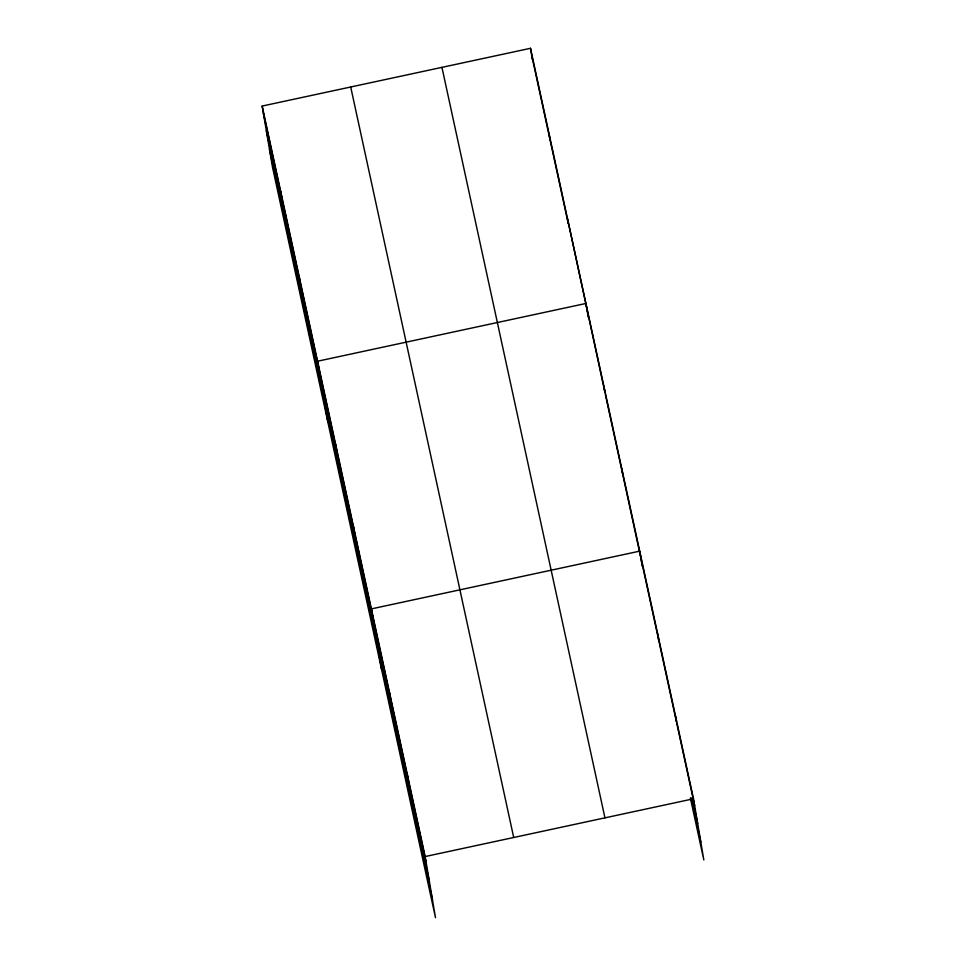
<?xml version="1.0" encoding="UTF-8"?>
<svg xmlns="http://www.w3.org/2000/svg" width="966" height="966" viewBox="0 0 966 966"><rect width="100%" height="100%" fill="white"/><g stroke="black" fill="none" stroke-linecap="round" stroke-linejoin="round"><path stroke-width="1.45" d="M262.172 106.055L425.161 856.552L435.497 917.7L272.509 167.203L262.172 106.055L530.503 48.3L693.491 798.797L703.828 859.945L690.388 798.025M425.161 856.552L693.491 798.797M531.662 55.207L568.298 223.858M605.332 394.406L640.555 556.573M676.405 721.674L640.869 558.046L642.269 566.305M676.731 723.16L694.663 805.704M692.248 798.544L697.681 823.6M691.197 797.819L700.809 842.05M441.945 67.366L604.945 817.864M350.718 87L513.707 837.498M263.332 112.974L426.332 863.471M266.362 130.869L429.351 881.366M269.478 149.307L432.478 899.805M675.56 716.241L676.502 721.771M657.629 633.684L658.8 640.603M640.639 556.658L639.697 551.139L371.379 608.894L381.715 670.03M621.778 468.582L622.937 475.489M603.847 386.026L605.018 392.933L567.44 218.413M588.246 317.259L585.915 303.469L317.585 361.224L327.933 422.371M548.966 133.356L550.137 140.263M530.503 48.3L532.363 59.337M407.229 774.008L408.401 780.914M389.298 691.451L390.469 698.358M353.447 526.337L354.619 533.244M335.516 443.78L336.687 450.699M299.11 276.167L300.281 283.086M280.635 191.111L281.806 198.03"/></g></svg>
